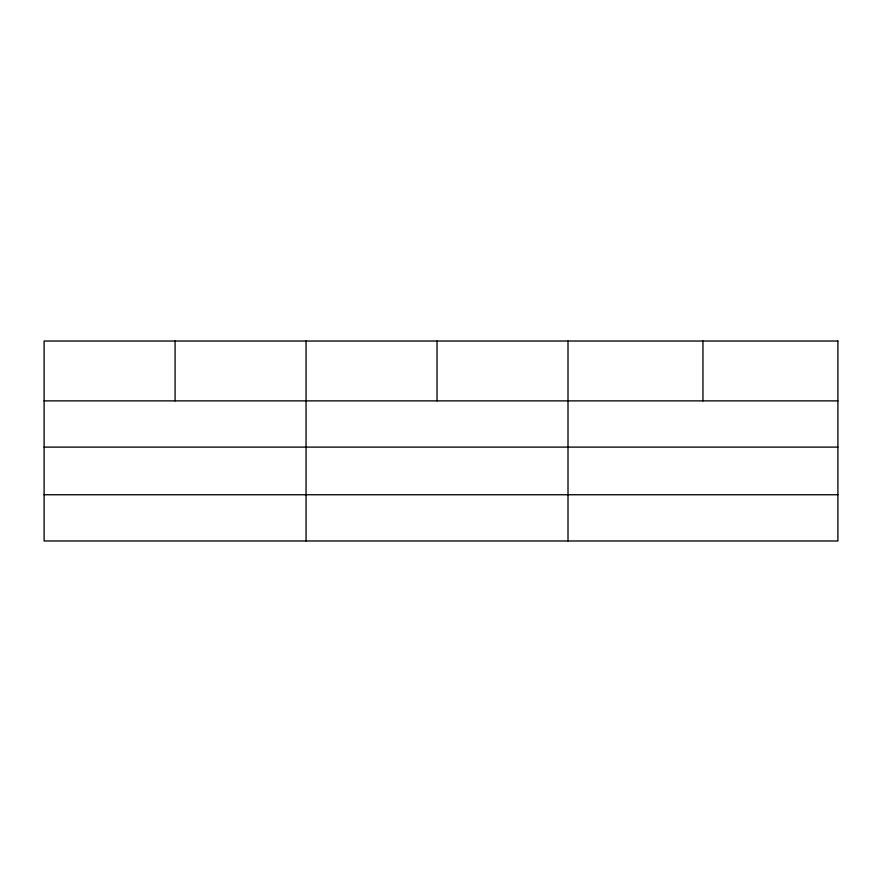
<?xml version="1.0" encoding="UTF-8"?>
<svg xmlns="http://www.w3.org/2000/svg" width="882" height="882" viewBox="0 0 882 882"><rect width="100%" height="100%" fill="white"/><g stroke="black" fill="none" stroke-linecap="round" stroke-linejoin="round"><path stroke-width="1.32" d="M44.1 400.88L837.9 400.88M44.1 447.108L837.9 447.108M44.1 494.747L837.9 494.747M702.954 341.025L702.954 400.88M568.008 341.025L568.008 540.975M437.031 341.025L437.031 400.88M306.054 341.025L306.054 540.975M175.077 341.025L175.077 400.88M837.9 341.025L44.1 341.025L44.1 540.975L837.9 540.975L837.9 341.025"/></g></svg>
